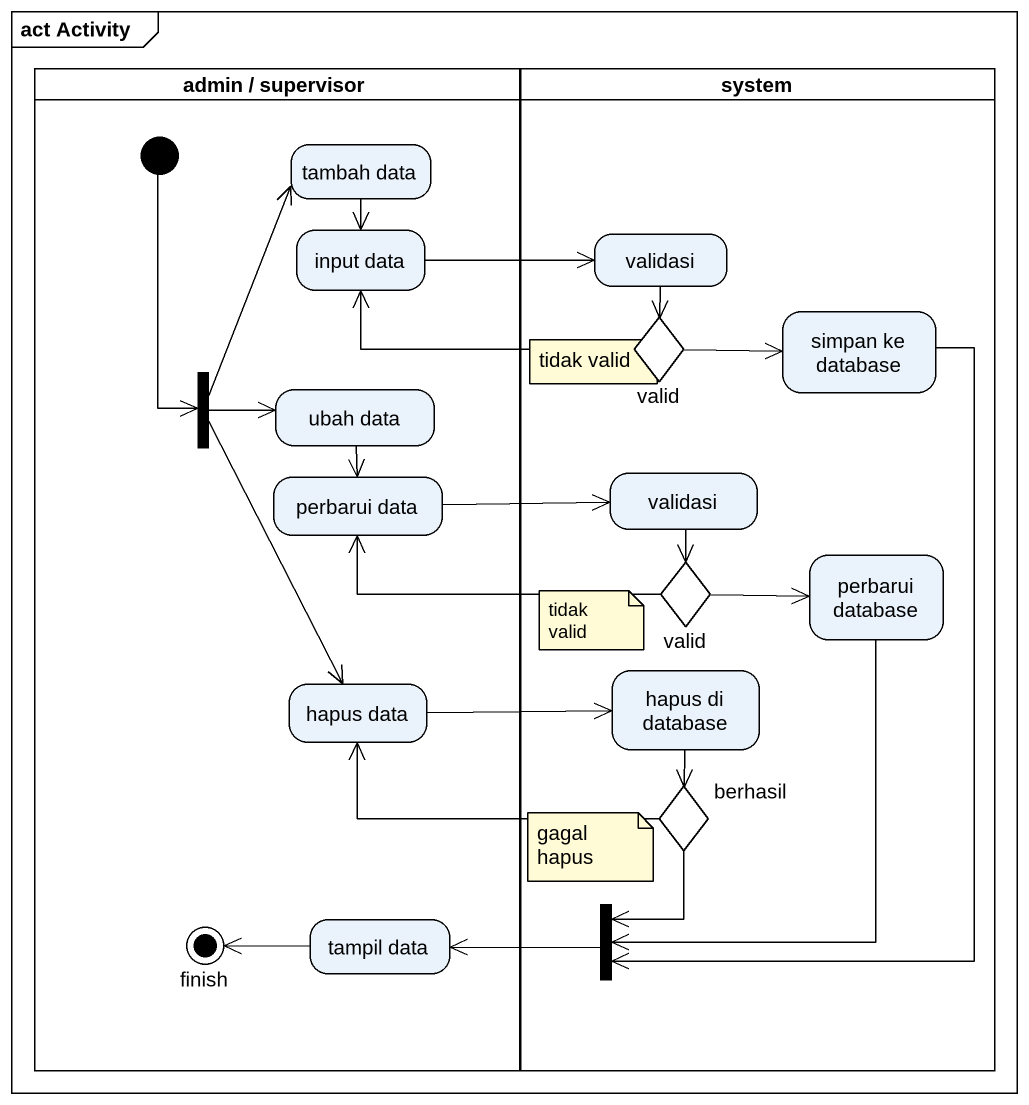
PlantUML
@startuml
mainframe act Activity
hide empty description
state "admin / supervisor" as admin_supervisor <<partition>> {
  state "tambah data" as tambah_data
  state "input data" as input_data
  state fork1 <<fork>>
  state "ubah data" as ubah_data
  state "perbarui data" as perbarui_data
  state "hapus data" as hapus_data
  state finish <<end>>
  state "tampil data" as tampil_data
  [*] --> fork1
}
state system <<partition>> {
  state validasi
  state valid <<choice>>
  state "simpan ke database" as simpan_ke_database
  state "validasi" as validasi_2
  state "valid" as valid_2 <<choice>>
  state "perbarui database" as perbarui_database
  state "hapus di database" as hapus_di_database
  state berhasil <<choice>>
  state fork2 <<join>>
}
tambah_data --> input_data
input_data -right-> validasi
validasi --> valid
valid -left-> input_data
valid -right-> simpan_ke_database
simpan_ke_database --> fork2
fork1 -up-> tambah_data
fork1 -right-> ubah_data
fork1 --> hapus_data
ubah_data --> perbarui_data
perbarui_data -right-> validasi_2
validasi_2 --> valid_2
valid_2 -left-> perbarui_data
valid_2 -right-> perbarui_database
perbarui_database --> fork2
hapus_data -right-> hapus_di_database
hapus_di_database --> berhasil
berhasil -left-> hapus_data
berhasil --> fork2
tampil_data -left-> finish
fork2 -left-> tampil_data
note as N1
  tidak valid
end note
note as N2
  tidak valid
end note
note as N3
  gagal hapus
end note
@enduml
